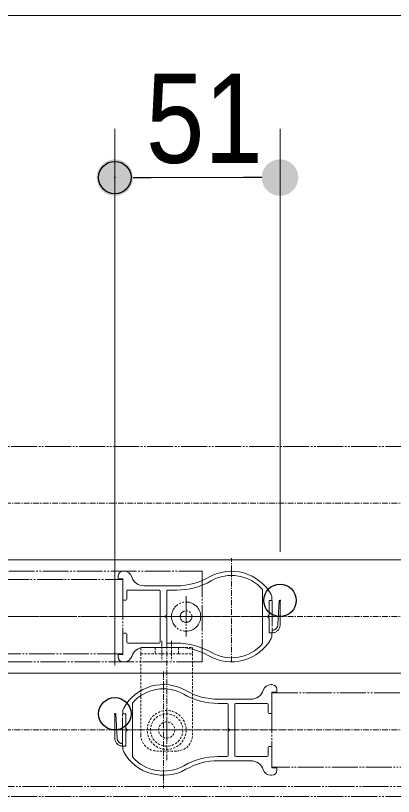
# Model space of a CAD drawing. Units: millimetres, scale not verified. Extents: x -4547 to 4547, y -2305 to 2305.
# Drawn here: x -1609 to -1492.4, y 1087.6 to 1328.6 of the extents above; entities that cross this region are included whole.
import ezdxf
from ezdxf.enums import TextEntityAlignment as Align

# ---------------------------------------------------------------- set-up
doc = ezdxf.new("R2010")
doc.units = ezdxf.units.MM
doc.header["$LTSCALE"] = 20
doc.header["$PDMODE"] = 32
doc.header["$PDSIZE"] = 10
for name, pattern in [('USER1', [10.5, 8, -0.5, 0.5, -0.5, 0.5, -0.5]), ('USER2', [1.11, 0.71, -0.4]), ('USER3', [2.91, 1.76, -0.4, 0.35, -0.4])]:
    doc.linetypes.add(name, pattern=pattern)
for name, color, linetype, lineweight in [('0-1_3一般', 7, 'Continuous', 15), ('0-2_2寸法-1', 7, 'Continuous', 15), ('0-3_0', 7, 'Continuous', 25)]:
    doc.layers.add(name, color=color, linetype=linetype, lineweight=lineweight)
doc.layers.add('0-4_Defpoints', color=7, linetype='Continuous')
doc.styles.add('ＭＳ Ｐゴシック', font='')
doc.styles.get('ＭＳ Ｐゴシック').set_extended_font_data('MS PGothic')

# ---------------------------------------------------------------- blocks, each defined once
blk = doc.blocks.new('グループ-16')
at = {"layer": '0-1_3一般', "linetype": 'USER1'}
for p, q in [((-8979.9, 23570), (-4214.5, 23570)), ((-4214.5, 23570), (-4214.5, 23010.1)), ((-4314.5, 23415.2), (-4314.5, 23167.8)), ((-4314.5, 23415.2), (-4314.5, 23167.8)), ((-4169.7, 23290), (-10950.9, 23290)), ((-4214.5, 23010.1), (-10239.9, 23010.1))]:
    blk.add_line(p, q, dxfattribs=at)
for radius in [90, 36]:
    blk.add_circle((-4314.5, 23290), radius, dxfattribs=at)
blk = doc.blocks.new('グループ-17')
at = {"layer": '0-1_3一般', "linetype": 'USER3'}
for p, q in [((-4034.5, 23570), (-4034.5, 23650)), ((-4034.5, 23010), (-4034.5, 23570)), ((-4495.9, 23290), (-4774.5, 23290)), ((-4444.5, 23290), (-4495.9, 23290)), ((-3865.7, 23290), (-4444.5, 23290)), ((-3812.5, 23290), (-3865.7, 23290)), ((-3706.5, 23290), (-3812.5, 23290)), ((-4454.5, 22950), (-4454.5, 22870)), ((-4454.5, 22870), (-4454.5, 22310)), ((-4676.5, 22590), (-4782.5, 22590)), ((-4623.2, 22590), (-4676.5, 22590)), ((-4044.5, 22590), (-4623.2, 22590)), ((-3993, 22590), (-4044.5, 22590)), ((-3694.5, 22590), (-3993, 22590)), ((-4454.5, 22310), (-4454.5, 22230))]:
    blk.add_line(p, q, dxfattribs=at)
at = {"layer": '0-1_3一般'}
for p, q in [((-4734.5, 23540), (-4734.5, 23524)), ((-4704.5, 23524), (-4734.5, 23524)), ((-4698.2, 23570), (-4704.5, 23570)), ((-4704.5, 23398), (-4704.5, 23524)), ((-4372.5, 23480), (-4574.5, 23480)), ((-4680.5, 23448), (-4680.5, 23398)), ((-4480.5, 23454), (-4674.5, 23454)), ((-4474.5, 23448), (-4474.5, 23132)), ((-4434.5, 23300), (-4434.5, 23448)), ((-4428.5, 23454), (-4372.5, 23454)), ((-3842.5, 23450.2), (-3842.5, 23456.3)), ((-3842.5, 23129.9), (-3842.5, 23450.2)), ((-4686.5, 23392), (-4698.5, 23392)), ((-3802.5, 23300), (-3802.5, 23390)), ((-3802.5, 23390), (-3784.5, 23390)), ((-3784.5, 23390), (-3784.5, 23406.2)), ((-4444.5, 23290), (-4434.5, 23300)), ((-4434.5, 23280), (-4444.5, 23290)), ((-3812.5, 23290), (-3802.5, 23300)), ((-3802.5, 23280), (-3812.5, 23290)), ((-4434.5, 23140), (-4434.5, 23280)), ((-3802.5, 23190), (-3802.5, 23280)), ((-4686.5, 23188), (-4698.5, 23188)), ((-3784.5, 23190), (-3802.5, 23190)), ((-3784.5, 23190), (-3784.5, 23173.8)), ((-4704.5, 23056), (-4704.5, 23182)), ((-4680.5, 23182), (-4680.5, 23132)), ((-4434.5, 23132), (-4434.5, 23140)), ((-4674.5, 23126), (-4480.5, 23126)), ((-4574.5, 23100), (-4372.5, 23100)), ((-4372.5, 23126), (-4428.5, 23126)), ((-3842.5, 23129.9), (-3842.5, 23123.7)), ((-4734.5, 23056), (-4704.5, 23056)), ((-4734.5, 23056), (-4734.5, 23040)), ((-4704.5, 23010), (-4698.2, 23010)), ((-3784.5, 22870), (-3790.8, 22870)), ((-3754.5, 22824), (-3784.5, 22824)), ((-3784.5, 22824), (-3784.5, 22698)), ((-3754.5, 22824), (-3754.5, 22840)), ((-4646.5, 22756.3), (-4646.5, 22750.2)), ((-3914.5, 22780), (-4116.4, 22780)), ((-4116.4, 22754), (-4060.5, 22754)), ((-3814.5, 22754), (-4008.5, 22754)), ((-4704.5, 22706.2), (-4704.5, 22690)), ((-4646.5, 22750.2), (-4646.5, 22429.9)), ((-4054.5, 22748), (-4054.5, 22600)), ((-4014.5, 22432), (-4014.5, 22748)), ((-3808.5, 22698), (-3808.5, 22748)), ((-4704.5, 22690), (-4686.5, 22690)), ((-4686.5, 22690), (-4686.5, 22600)), ((-3790.5, 22692), (-3802.5, 22692)), ((-4686.5, 22600), (-4676.5, 22590)), ((-4676.5, 22590), (-4686.5, 22580)), ((-4686.5, 22580), (-4686.5, 22490)), ((-4054.5, 22600), (-4044.5, 22590)), ((-4044.5, 22590), (-4054.5, 22580)), ((-4054.5, 22580), (-4054.5, 22440)), ((-4704.5, 22473.8), (-4704.5, 22490)), ((-4686.5, 22490), (-4704.5, 22490)), ((-3808.5, 22432), (-3808.5, 22482)), ((-3790.5, 22488), (-3802.5, 22488)), ((-3784.5, 22482), (-3784.5, 22356)), ((-4646.5, 22423.7), (-4646.5, 22429.9)), ((-4060.5, 22426), (-4116.4, 22426)), ((-4054.5, 22440), (-4054.5, 22432)), ((-4008.5, 22426), (-3814.5, 22426)), ((-4116.4, 22400), (-3914.5, 22400)), ((-3784.5, 22356), (-3754.5, 22356)), ((-3754.5, 22340), (-3754.5, 22356)), ((-3790.8, 22310), (-3784.5, 22310))]:
    blk.add_line(p, q, dxfattribs=at)
at = {"layer": '0-1_3一般', "linetype": 'USER1'}
for p, q in [((-3784.5, 23390), (-3782.5, 23390)), ((-4706.5, 22690), (-4704.5, 22690))]:
    blk.add_line(p, q, dxfattribs=at)
for points in [[(-3782.5, 23390), (-3782.5, 23206), (-3780.7, 23206)], [(-3748.7, 23238.2), (-3740.5, 23390), (-3734.5, 23390), (-3734.5, 23240)], [(-3782.5, 23206), (-3782.5, 23190), (-3784.5, 23190)], [(-4754.5, 22540), (-4754.5, 22690), (-4748.5, 22690), (-4740.2, 22538.2)], [(-4708.3, 22506), (-4706.5, 22506), (-4706.5, 22690)], [(-4704.5, 22490), (-4706.5, 22490), (-4706.5, 22506)]]:
    blk.add_lwpolyline(points, dxfattribs=at)
at = {"layer": '0-1_3一般'}
for centre, radius, start, end in [((-4704.5, 23540), 30, 90, 180), ((-4698.2, 23520), 50, 17.9202, 90), ((-4574.5, 23560), 80, 197.9202, 270), ((-4372.5, 23880), 400, 270, 299.8136), ((-4034.5, 23290), 280, 28.955, 119.8136), ((-4034.5, 23290), 254, 40.8954, 119.8136), ((-4372.5, 23880), 426, 270, 299.8136), ((-4674.5, 23448), 6, 90, 180), ((-4480.5, 23448), 6, 0, 90), ((-4428.5, 23448), 6, 90, 180), ((-4698.5, 23398), 6, 180, 270), ((-4686.5, 23398), 6, 270, 0), ((-3824.5, 23406.2), 40, 0, 28.955), ((-4698.5, 23182), 6, 90, 180), ((-4686.5, 23182), 6, 0, 90), ((-4034.5, 23290), 280, 240.1864, 331.045), ((-3824.5, 23173.8), 40, 331.045, 0), ((-4674.5, 23132), 6, 180, 270), ((-4574.5, 23020), 80, 90, 162.0798), ((-4480.5, 23132), 6, 270, 0), ((-4428.5, 23132), 6, 180, 270), ((-4372.5, 22700), 426, 60.1863, 90), ((-4372.5, 22700), 400, 60.1863, 90), ((-4034.5, 23290), 254, 240.1864, 319.1046), ((-4698.2, 23060), 50, 270, 342.0798), ((-4704.5, 23040), 30, 180, 270), ((-4454.5, 22590), 280, 60.1863, 151.045), ((-3790.8, 22820), 50, 90, 162.0798), ((-3784.5, 22840), 30, 0, 90), ((-4454.5, 22590), 254, 60.1863, 139.1045), ((-4116.4, 23180), 426, 240.1864, 270), ((-4116.4, 23180), 400, 240.1864, 270), ((-3914.5, 22860), 80, 270, 342.0798), ((-4060.5, 22748), 6, 0, 90), ((-4008.5, 22748), 6, 90, 180), ((-3814.5, 22748), 6, 0, 90), ((-4664.5, 22706.2), 40, 151.045, 180), ((-3802.5, 22698), 6, 180, 270), ((-3790.5, 22698), 6, 270, 0), ((-4664.5, 22473.8), 40, 180, 208.955), ((-3802.5, 22482), 6, 90, 180), ((-3790.5, 22482), 6, 0, 90), ((-4454.5, 22590), 280, 208.955, 299.8136), ((-4454.5, 22590), 254, 220.8955, 299.8136), ((-4116.4, 22000), 426, 90, 119.8136), ((-4060.5, 22432), 6, 270, 0), ((-4008.5, 22432), 6, 180, 270), ((-3814.5, 22432), 6, 270, 0), ((-4116.4, 22000), 400, 90, 119.8136), ((-3914.5, 22320), 80, 17.9202, 90), ((-3790.8, 22360), 50, 197.9202, 270), ((-3784.5, 22340), 30, 270, 0)]:
    blk.add_arc(centre, radius, start, end, dxfattribs=at)
at = {"layer": '0-1_3一般', "linetype": 'USER1'}
for centre, radius, start, end in [((-3783.5, 23239), 49, 271.1691, 1.1691), ((-3781.7, 23239), 33, 271.7386, 358.6278), ((-4705.5, 22539), 49, 178.8309, 268.8309), ((-4707.3, 22539), 33, 181.3722, 268.2614)]:
    blk.add_arc(centre, radius, start, end, dxfattribs=at)
blk = doc.blocks.new('グループ-23')
at = {"layer": '0-1_3一般', "linetype": 'USER3'}
for p, q in [((-4464.5, 23140), (-4464.5, 23020)), ((-4434.5, 22403.2), (-4434.5, 23182)), ((-4404.5, 23140), (-4404.5, 23020)), ((-4434.5, 22665), (-4434.5, 22515)), ((-4509.5, 22590), (-4359.5, 22590))]:
    blk.add_line(p, q, dxfattribs=at)
at = {"layer": '0-1_3一般', "linetype": 'USER2'}
for p, q in [((-4594.5, 23100), (-4506.5, 23100)), ((-4594.5, 23060), (-4594.5, 23100)), ((-4506.5, 23100), (-4506.5, 23060)), ((-4506.5, 23100), (-4362.5, 23100)), ((-4362.5, 23100), (-4362.5, 23060)), ((-4362.5, 23100), (-4274.5, 23100)), ((-4274.5, 23100), (-4274.5, 23060)), ((-4594.5, 23060), (-4506.5, 23060)), ((-4594.5, 22560), (-4594.5, 23060)), ((-4506.5, 23060), (-4362.5, 23060)), ((-4362.5, 23060), (-4274.5, 23060)), ((-4274.5, 23060), (-4274.5, 22560)), ((-4374.5, 22460), (-4494.5, 22460))]:
    blk.add_line(p, q, dxfattribs=at)
for radius in [120, 100, 50]:
    blk.add_circle((-4434.5, 22590), radius, dxfattribs=at)
for centre, start, end in [((-4494.5, 22560), 180, 270), ((-4374.5, 22560), 270, 0)]:
    blk.add_arc(centre, 100, start, end, dxfattribs=at)
blk = doc.blocks.new('グループ-26')
at = {"layer": '0-1_3一般', "linetype": 'USER1'}
for p, q in [((-3784.5, 22360), (-3784.5, 22820)), ((-3784.5, 22820), (11235.5, 22820))]:
    blk.add_line(p, q, dxfattribs=at)
blk.add_lwpolyline([(11235.5, 22820), (11235.5, 22360), (-3784.5, 22360)], dxfattribs=at)
blk = doc.blocks.new('グループ-34')
at = {"layer": '0-1_3一般', "linetype": 'USER3'}
for p, q in [((12295.5, 23990), (-52674.5, 23990)), ((12295.5, 23290), (-52674.5, 23290)), ((12295.5, 22590), (-52674.5, 22590))]:
    blk.add_line(p, q, dxfattribs=at)
at = {"layer": '0-1_3一般', "linetype": 'USER1'}
for p, q in [((12195.5, 23640), (-52574.5, 23640)), ((12195.5, 23640), (-52574.5, 23640)), ((-52574.5, 22940), (12195.5, 22940))]:
    blk.add_line(p, q, dxfattribs=at)
for points in [[(12195.5, 24340), (-52574.5, 24340), (-52574.5, 23640), (12195.5, 23640)], [(12195.5, 22940), (-52574.5, 22940), (-52574.5, 22240), (12195.5, 22240)]]:
    blk.add_lwpolyline(points, close=True, dxfattribs=at)
blk = doc.blocks.new('グループ-37')
at = {"layer": '0-1_3一般', "linetype": 'USER1'}
for p, q in [((-19724.5, 23520), (-4704.5, 23520)), ((-4704.5, 23060), (-4704.5, 23520)), ((-4704.5, 23060), (-19724.5, 23060))]:
    blk.add_line(p, q, dxfattribs=at)
blk = doc.blocks.new('グループ-40')
at = {"layer": '0-1_3一般', "linetype": 'USER1'}
blk.add_lwpolyline([(12195.5, 22180), (-52574.5, 22180), (-52574.5, 22240), (12195.5, 22240)], close=True, dxfattribs=at)
at = {"layer": '0-1_3一般'}
for name in ['グループ-17', 'グループ-34', 'グループ-16', 'グループ-23', 'グループ-37', 'グループ-26']:
    blk.add_blockref(name, (0, 0), dxfattribs=at)
blk = doc.blocks.new('_Dot')
at = {"layer": '0-3_0'}
blk.add_line((-10, 0), (-20, 0), dxfattribs=at)
for points in [[(0, 0), (-5.36, 8.44), (-4.26, 9.05)], [(0, 0), (-4.26, 9.05), (-3.09, 9.51)], [(0, 0), (-3.09, 9.51), (-1.87, 9.82)], [(0, 0), (-1.87, 9.82), (-0.63, 9.98)], [(0, 0), (-0.63, 9.98), (0.63, 9.98)], [(0, 0), (0.63, 9.98), (1.87, 9.82)], [(0, 0), (1.87, 9.82), (3.09, 9.51)], [(0, 0), (3.09, 9.51), (4.26, 9.05)], [(0, 0), (4.26, 9.05), (5.36, 8.44)], [(0, 0), (-9.3, 3.68), (-8.76, 4.82)], [(0, 0), (-8.76, 4.82), (-8.09, 5.88)], [(0, 0), (-8.09, 5.88), (-7.29, 6.85)], [(0, 0), (-7.29, 6.85), (-6.37, 7.71)], [(0, 0), (-6.37, 7.71), (-5.36, 8.44)], [(0, 0), (5.36, 8.44), (6.37, 7.71)], [(0, 0), (6.37, 7.71), (7.29, 6.85)], [(0, 0), (7.29, 6.85), (8.09, 5.88)], [(0, 0), (8.09, 5.88), (8.76, 4.82)], [(0, 0), (8.76, 4.82), (9.3, 3.68)], [(0, 0), (-10, 0), (-9.92, 1.25)], [(0, 0), (-9.92, -1.25), (-10, 0)], [(0, 0), (-9.92, 1.25), (-9.69, 2.49)], [(0, 0), (-9.69, -2.49), (-9.92, -1.25)], [(0, 0), (-9.69, 2.49), (-9.3, 3.68)], [(0, 0), (-9.3, -3.68), (-9.69, -2.49)], [(0, 0), (-8.76, -4.82), (-9.3, -3.68)], [(0, 0), (-8.09, -5.88), (-8.76, -4.82)], [(0, 0), (-7.29, -6.85), (-8.09, -5.88)], [(0, 0), (-6.37, -7.71), (-7.29, -6.85)], [(0, 0), (-5.36, -8.44), (-6.37, -7.71)], [(0, 0), (-4.26, -9.05), (-5.36, -8.44)], [(0, 0), (-3.09, -9.51), (-4.26, -9.05)], [(0, 0), (-1.87, -9.82), (-3.09, -9.51)], [(0, 0), (-0.63, -9.98), (-1.87, -9.82)], [(0, 0), (0.63, -9.98), (-0.63, -9.98)], [(0, 0), (9.3, 3.68), (9.69, 2.49)], [(0, 0), (9.69, 2.49), (9.92, 1.25)], [(0, 0), (9.92, 1.25), (10, 0)], [(0, 0), (1.87, -9.82), (0.63, -9.98)], [(0, 0), (3.09, -9.51), (1.87, -9.82)], [(0, 0), (4.26, -9.05), (3.09, -9.51)], [(0, 0), (5.36, -8.44), (4.26, -9.05)], [(0, 0), (6.37, -7.71), (5.36, -8.44)], [(0, 0), (7.29, -6.85), (6.37, -7.71)], [(0, 0), (8.09, -5.88), (7.29, -6.85)], [(0, 0), (8.76, -4.82), (8.09, -5.88)], [(0, 0), (9.3, -3.68), (8.76, -4.82)], [(0, 0), (9.69, -2.49), (9.3, -3.68)], [(0, 0), (9.92, -1.25), (9.69, -2.49)], [(0, 0), (10, 0), (9.92, -1.25)]]:
    blk.add_solid(points, dxfattribs=at)

msp = doc.modelspace()

# ---------------------------------------------------------------- linework, layer by layer
at = {"layer": '0-2_2寸法-1'}
for p, q in [((-3110.09, 1328.63), (-741.6, 1328.63)), ((-1578.35, 1128.11), (-1578.35, 1293.63)), ((-1527.35, 1163.11), (-1527.35, 1293.63)), ((-1538.6, 1278.63), (-1567.09, 1278.63))]:
    msp.add_line(p, q, dxfattribs=at)
at = {"layer": '0-4_Defpoints'}
for p in [(-1578.35, 1278.63), (-1527.35, 1148.11), (-1578.35, 1113.11)]:
    msp.add_point(p, dxfattribs=at)

# ---------------------------------------------------------------- block references
at = {"layer": '0-1_3一般', "xscale": 0.05, "yscale": 0.05}
msp.add_blockref('グループ-40', (-1340.62, -21.39), dxfattribs=at)
at = {"layer": '0-2_2寸法-1', "xscale": 0.5627563, "yscale": 0.5627563, "rotation": 180}
msp.add_blockref('_Dot', (-1578.35, 1278.63), dxfattribs=at)
at = {"layer": '0-2_2寸法-1', "xscale": 0.5627563, "yscale": 0.5627563}
msp.add_blockref('_Dot', (-1527.35, 1278.63), dxfattribs=at)

# ---------------------------------------------------------------- texts
at = {"layer": '0-2_2寸法-1', "style": 'ＭＳ Ｐゴシック', "width": 0.9}
msp.add_text('51', height=27.57, dxfattribs=at).set_placement((-1568.77, 1274.91), align=Align.BOTTOM_LEFT)

doc.saveas('drawing.dxf')
